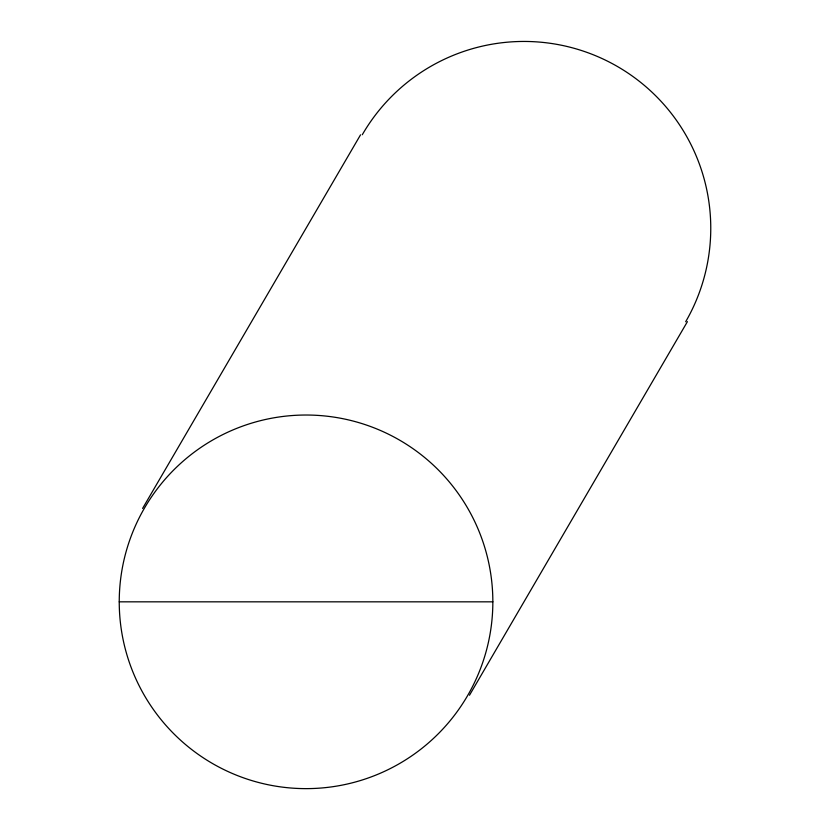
<?xml version="1.0" encoding="UTF-8"?>
<svg xmlns="http://www.w3.org/2000/svg" width="830" height="830" viewBox="0 0 830 830"><rect width="100%" height="100%" fill="white"/><g stroke="black" fill="none" stroke-linecap="round" stroke-linejoin="round"><path stroke-width="1.25" d="M142.594 508.427L360.531 134.844M469.49 695.229L687.427 321.635M119.25 601.833L492.844 601.833A186.792 186.792 0 0 1 212.646 763.6A186.792 186.792 0 0 1 212.646 440.056A186.792 186.792 0 0 1 492.844 601.833M362.274 134.74A186.792 186.792 0 0 1 617.489 66.535A186.792 186.792 0 0 1 685.663 321.76"/></g></svg>
